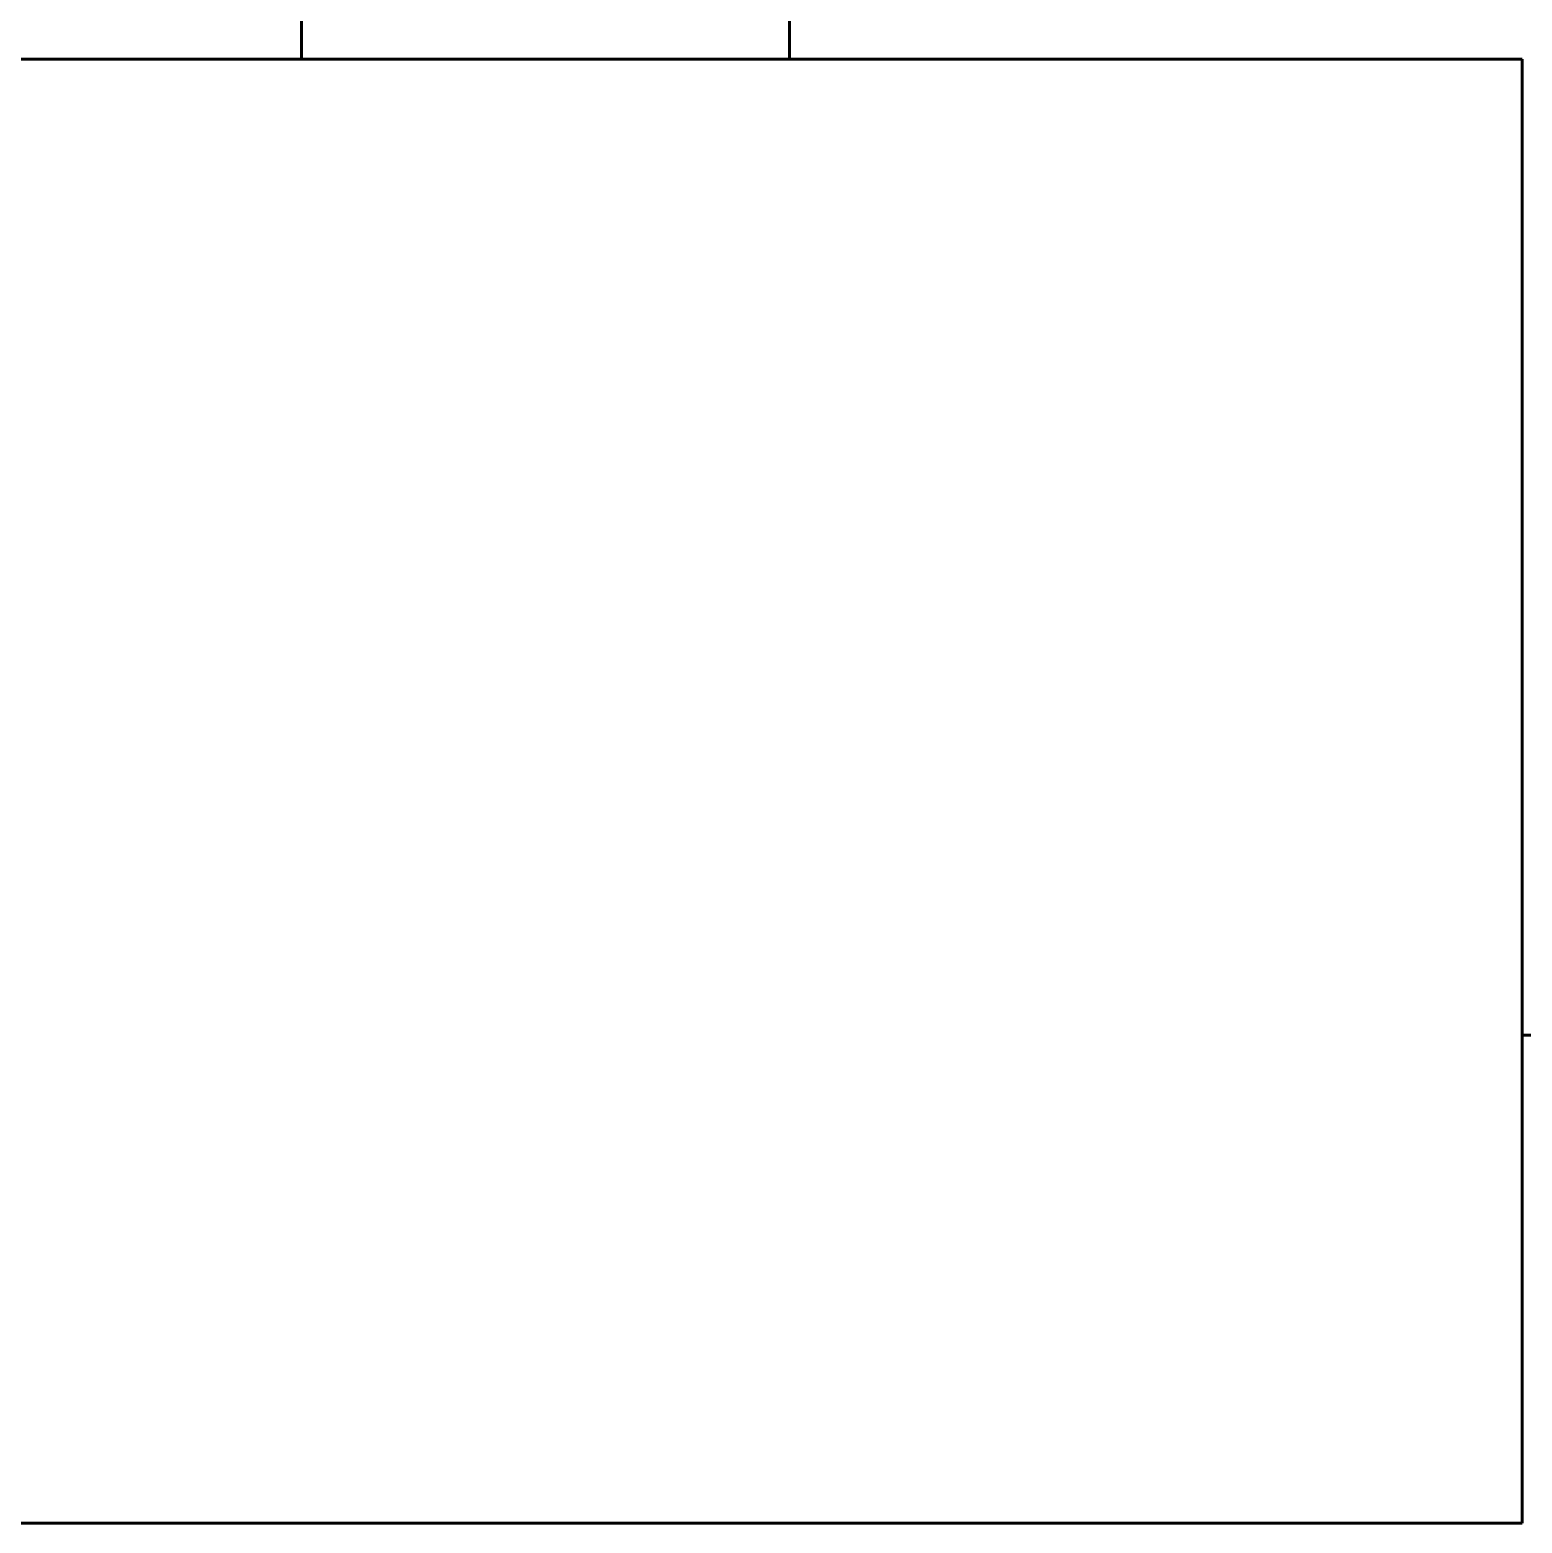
# Model space of a CAD drawing. Extents: x 0 to 297, y 0 to 292.
# Drawn here: x 200.809 to 202.338, y 63.786 to 65.315 of the extents above; entities that cross this region are included whole.
import ezdxf

# ---------------------------------------------------------------- set-up
doc = ezdxf.new("R2010")
doc.units = 0
doc.header["$MEASUREMENT"] = 0
doc.linetypes.add('K5LT_BASIC', pattern=[0])
doc.layers.add('Системный слой', color=7, linetype='Continuous')

# ---------------------------------------------------------------- blocks, each defined once
blk = doc.blocks.new('*U')
at = {"layer": 'Системный слой', "linetype": 'K5LT_BASIC', "lineweight": 60}
for p, q in [((202.3378, 65.2856), (200.3378, 65.2856)), ((202.3378, 65.2856), (200.3378, 65.2856)), ((202.3378, 65.2856), (200.3378, 65.2856)), ((202.3378, 65.2856), (200.3378, 65.2856)), ((202.3378, 63.7856), (202.3378, 65.2856)), ((202.3378, 63.7856), (202.3378, 65.2856)), ((202.3378, 63.7856), (202.3378, 65.2856)), ((202.3378, 63.7856), (202.3378, 65.2856)), ((200.3378, 63.7856), (202.3378, 63.7856)), ((200.3378, 63.7856), (202.3378, 63.7856)), ((200.3378, 63.7856), (202.3378, 63.7856)), ((200.3378, 63.7856), (202.3378, 63.7856))]:
    blk.add_line(p, q, dxfattribs=at)

msp = doc.modelspace()

# ---------------------------------------------------------------- linework, layer by layer
at = {"layer": 'Системный слой', "linetype": 'K5LT_BASIC', "lineweight": 60}
for p, q in [((201.0876, 65.2856), (201.0876, 85.2856)), ((201.5876, 65.2853), (201.5876, 85.2856)), ((201.0876, 78.2853), (201.0876, 65.2856)), ((201.5876, 65.2853), (201.5876, 78.2853)), ((202.3378, 65.2856), (200.3378, 65.2856)), ((200.3378, 65.2856), (202.3378, 65.2856)), ((200.3378, 65.2856), (202.3378, 65.2856)), ((202.3378, 65.2856), (200.3378, 65.2856)), ((200.3378, 65.2856), (202.3378, 65.2856)), ((200.3378, 65.2856), (202.3378, 65.2856)), ((202.3378, 65.2856), (202.3378, 63.7856)), ((202.3378, 65.2856), (202.3378, 63.7856)), ((202.3378, 65.2856), (202.3378, 63.7856)), ((202.3378, 65.2856), (202.3378, 63.7856)), ((202.3378, 65.2856), (202.3378, 63.7856)), ((202.3378, 65.2856), (202.3378, 63.7856)), ((202.3378, 65.2856), (202.3378, 63.7856)), ((202.3378, 65.2856), (202.3378, 63.7856)), ((202.3378, 65.2856), (202.3378, 63.7856)), ((208.3378, 64.2856), (202.3378, 64.2856)), ((202.3378, 63.7856), (200.3378, 63.7856)), ((202.3378, 63.7856), (200.3378, 63.7856)), ((200.3378, 63.7856), (202.3378, 63.7856)), ((202.3378, 63.7856), (200.3378, 63.7856)), ((200.3378, 63.7856), (202.3378, 63.7856)), ((202.3378, 63.7856), (200.3378, 63.7856)), ((200.3378, 63.7856), (202.3378, 63.7856)), ((202.3378, 63.7856), (200.3378, 63.7856)), ((200.3378, 63.7856), (202.3378, 63.7856)), ((201.5878, 63.7856), (200.8378, 63.7856)), ((201.5878, 63.7856), (200.8378, 63.7856)), ((201.5878, 63.7856), (200.8378, 63.7856)), ((201.5878, 63.7856), (200.8378, 63.7856))]:
    msp.add_line(p, q, dxfattribs=at)

# ---------------------------------------------------------------- block references
at = {"layer": 'Системный слой'}
msp.add_blockref('*U', (0, 0), dxfattribs=at)
msp.add_blockref('*U', (0, 0), dxfattribs=at)
msp.add_blockref('*U', (0, 0), dxfattribs=at)
msp.add_blockref('*U', (0, 0), dxfattribs=at)
msp.add_blockref('*U', (0, 0), dxfattribs=at)
msp.add_blockref('*U', (0, 0), dxfattribs=at)
msp.add_blockref('*U', (0, 0), dxfattribs=at)
msp.add_blockref('*U', (0, 0), dxfattribs=at)
msp.add_blockref('*U', (0, 0), dxfattribs=at)
msp.add_blockref('*U', (0, 0), dxfattribs=at)
msp.add_blockref('*U', (0, 0), dxfattribs=at)
msp.add_blockref('*U', (0, 0), dxfattribs=at)
msp.add_blockref('*U', (0, 0), dxfattribs=at)
msp.add_blockref('*U', (0, 0), dxfattribs=at)
msp.add_blockref('*U', (0, 0), dxfattribs=at)
msp.add_blockref('*U', (0, 0), dxfattribs=at)
msp.add_blockref('*U', (0, 0), dxfattribs=at)
msp.add_blockref('*U', (0, 0), dxfattribs=at)
msp.add_blockref('*U', (0, 0), dxfattribs=at)
msp.add_blockref('*U', (0, 0), dxfattribs=at)
msp.add_blockref('*U', (0, 0), dxfattribs=at)
msp.add_blockref('*U', (0, 0), dxfattribs=at)
msp.add_blockref('*U', (0, 0), dxfattribs=at)
msp.add_blockref('*U', (0, 0), dxfattribs=at)
msp.add_blockref('*U', (0, 0), dxfattribs=at)
msp.add_blockref('*U', (0, 0), dxfattribs=at)
msp.add_blockref('*U', (0, 0), dxfattribs=at)
msp.add_blockref('*U', (0, 0), dxfattribs=at)
msp.add_blockref('*U', (0, 0), dxfattribs=at)
msp.add_blockref('*U', (0, 0), dxfattribs=at)
msp.add_blockref('*U', (0, 0), dxfattribs=at)
msp.add_blockref('*U', (0, 0), dxfattribs=at)
msp.add_blockref('*U', (0, 0), dxfattribs=at)
msp.add_blockref('*U', (0, 0), dxfattribs=at)
msp.add_blockref('*U', (0, 0), dxfattribs=at)
msp.add_blockref('*U', (0, 0), dxfattribs=at)
msp.add_blockref('*U', (0, 0), dxfattribs=at)
msp.add_blockref('*U', (0, 0), dxfattribs=at)
msp.add_blockref('*U', (0, 0), dxfattribs=at)
msp.add_blockref('*U', (0, 0), dxfattribs=at)
msp.add_blockref('*U', (0, 0), dxfattribs=at)
msp.add_blockref('*U', (0, 0), dxfattribs=at)
msp.add_blockref('*U', (0, 0), dxfattribs=at)
msp.add_blockref('*U', (0, 0), dxfattribs=at)
msp.add_blockref('*U', (0, 0), dxfattribs=at)
msp.add_blockref('*U', (0, 0), dxfattribs=at)
msp.add_blockref('*U', (0, 0), dxfattribs=at)
msp.add_blockref('*U', (0, 0), dxfattribs=at)
msp.add_blockref('*U', (0, 0), dxfattribs=at)
msp.add_blockref('*U', (0, 0), dxfattribs=at)
msp.add_blockref('*U', (0, 0), dxfattribs=at)
msp.add_blockref('*U', (0, 0), dxfattribs=at)
msp.add_blockref('*U', (0, 0), dxfattribs=at)
msp.add_blockref('*U', (0, 0), dxfattribs=at)
msp.add_blockref('*U', (0, 0), dxfattribs=at)
msp.add_blockref('*U', (0, 0), dxfattribs=at)
msp.add_blockref('*U', (0, 0), dxfattribs=at)
msp.add_blockref('*U', (0, 0), dxfattribs=at)
msp.add_blockref('*U', (0, 0), dxfattribs=at)
msp.add_blockref('*U', (0, 0), dxfattribs=at)
msp.add_blockref('*U', (0, 0), dxfattribs=at)
msp.add_blockref('*U', (0, 0), dxfattribs=at)
msp.add_blockref('*U', (0, 0), dxfattribs=at)
msp.add_blockref('*U', (0, 0), dxfattribs=at)
msp.add_blockref('*U', (0, 0), dxfattribs=at)
msp.add_blockref('*U', (0, 0), dxfattribs=at)
msp.add_blockref('*U', (0, 0), dxfattribs=at)
msp.add_blockref('*U', (0, 0), dxfattribs=at)
msp.add_blockref('*U', (0, 0), dxfattribs=at)
msp.add_blockref('*U', (0, 0), dxfattribs=at)
msp.add_blockref('*U', (0, 0), dxfattribs=at)
msp.add_blockref('*U', (0, 0), dxfattribs=at)
msp.add_blockref('*U', (0, 0), dxfattribs=at)
msp.add_blockref('*U', (0, 0), dxfattribs=at)
msp.add_blockref('*U', (0, 0), dxfattribs=at)
msp.add_blockref('*U', (0, 0), dxfattribs=at)
msp.add_blockref('*U', (0, 0), dxfattribs=at)
msp.add_blockref('*U', (0, 0), dxfattribs=at)
msp.add_blockref('*U', (0, 0), dxfattribs=at)
msp.add_blockref('*U', (0, 0), dxfattribs=at)
msp.add_blockref('*U', (0, 0), dxfattribs=at)
msp.add_blockref('*U', (0, 0), dxfattribs=at)
msp.add_blockref('*U', (0, 0), dxfattribs=at)
msp.add_blockref('*U', (0, 0), dxfattribs=at)
msp.add_blockref('*U', (0, 0), dxfattribs=at)
msp.add_blockref('*U', (0, 0), dxfattribs=at)
msp.add_blockref('*U', (0, 0), dxfattribs=at)
msp.add_blockref('*U', (0, 0), dxfattribs=at)
msp.add_blockref('*U', (0, 0), dxfattribs=at)
msp.add_blockref('*U', (0, 0), dxfattribs=at)
msp.add_blockref('*U', (0, 0), dxfattribs=at)
msp.add_blockref('*U', (0, 0), dxfattribs=at)
msp.add_blockref('*U', (0, 0), dxfattribs=at)
msp.add_blockref('*U', (0, 0), dxfattribs=at)
msp.add_blockref('*U', (0, 0), dxfattribs=at)
msp.add_blockref('*U', (0, 0), dxfattribs=at)
msp.add_blockref('*U', (0, 0), dxfattribs=at)
msp.add_blockref('*U', (0, 0), dxfattribs=at)
msp.add_blockref('*U', (0, 0), dxfattribs=at)
msp.add_blockref('*U', (0, 0), dxfattribs=at)
msp.add_blockref('*U', (0, 0), dxfattribs=at)
msp.add_blockref('*U', (0, 0), dxfattribs=at)
msp.add_blockref('*U', (0, 0), dxfattribs=at)
msp.add_blockref('*U', (0, 0), dxfattribs=at)
msp.add_blockref('*U', (0, 0), dxfattribs=at)
msp.add_blockref('*U', (0, 0), dxfattribs=at)
msp.add_blockref('*U', (0, 0), dxfattribs=at)
msp.add_blockref('*U', (0, 0), dxfattribs=at)
msp.add_blockref('*U', (0, 0), dxfattribs=at)
msp.add_blockref('*U', (0, 0), dxfattribs=at)
msp.add_blockref('*U', (0, 0), dxfattribs=at)
msp.add_blockref('*U', (0, 0), dxfattribs=at)
msp.add_blockref('*U', (0, 0), dxfattribs=at)
msp.add_blockref('*U', (0, 0), dxfattribs=at)
msp.add_blockref('*U', (0, 0), dxfattribs=at)
msp.add_blockref('*U', (0, 0), dxfattribs=at)
msp.add_blockref('*U', (0, 0), dxfattribs=at)
msp.add_blockref('*U', (0, 0), dxfattribs=at)
msp.add_blockref('*U', (0, 0), dxfattribs=at)
msp.add_blockref('*U', (0, 0), dxfattribs=at)
msp.add_blockref('*U', (0, 0), dxfattribs=at)
msp.add_blockref('*U', (0, 0), dxfattribs=at)
msp.add_blockref('*U', (0, 0), dxfattribs=at)
msp.add_blockref('*U', (0, 0), dxfattribs=at)
msp.add_blockref('*U', (0, 0), dxfattribs=at)
msp.add_blockref('*U', (0, 0), dxfattribs=at)
msp.add_blockref('*U', (0, 0), dxfattribs=at)
msp.add_blockref('*U', (0, 0), dxfattribs=at)
msp.add_blockref('*U', (0, 0), dxfattribs=at)
msp.add_blockref('*U', (0, 0), dxfattribs=at)
msp.add_blockref('*U', (0, 0), dxfattribs=at)
msp.add_blockref('*U', (0, 0), dxfattribs=at)
msp.add_blockref('*U', (0, 0), dxfattribs=at)
msp.add_blockref('*U', (0, 0), dxfattribs=at)
msp.add_blockref('*U', (0, 0), dxfattribs=at)
msp.add_blockref('*U', (0, 0), dxfattribs=at)
msp.add_blockref('*U', (0, 0), dxfattribs=at)
msp.add_blockref('*U', (0, 0), dxfattribs=at)
msp.add_blockref('*U', (0, 0), dxfattribs=at)
msp.add_blockref('*U', (0, 0), dxfattribs=at)
msp.add_blockref('*U', (0, 0), dxfattribs=at)
msp.add_blockref('*U', (0, 0), dxfattribs=at)
msp.add_blockref('*U', (0, 0), dxfattribs=at)
msp.add_blockref('*U', (0, 0), dxfattribs=at)
msp.add_blockref('*U', (0, 0), dxfattribs=at)
msp.add_blockref('*U', (0, 0), dxfattribs=at)
msp.add_blockref('*U', (0, 0), dxfattribs=at)
msp.add_blockref('*U', (0, 0), dxfattribs=at)
msp.add_blockref('*U', (0, 0), dxfattribs=at)
msp.add_blockref('*U', (0, 0), dxfattribs=at)
msp.add_blockref('*U', (0, 0), dxfattribs=at)
msp.add_blockref('*U', (0, 0), dxfattribs=at)
msp.add_blockref('*U', (0, 0), dxfattribs=at)
msp.add_blockref('*U', (0, 0), dxfattribs=at)
msp.add_blockref('*U', (0, 0), dxfattribs=at)
msp.add_blockref('*U', (0, 0), dxfattribs=at)
msp.add_blockref('*U', (0, 0), dxfattribs=at)
msp.add_blockref('*U', (0, 0), dxfattribs=at)
msp.add_blockref('*U', (0, 0), dxfattribs=at)
msp.add_blockref('*U', (0, 0), dxfattribs=at)
msp.add_blockref('*U', (0, 0), dxfattribs=at)
msp.add_blockref('*U', (0, 0), dxfattribs=at)
msp.add_blockref('*U', (0, 0), dxfattribs=at)
msp.add_blockref('*U', (0, 0), dxfattribs=at)
msp.add_blockref('*U', (0, 0), dxfattribs=at)
msp.add_blockref('*U', (0, 0), dxfattribs=at)
msp.add_blockref('*U', (0, 0), dxfattribs=at)
msp.add_blockref('*U', (0, 0), dxfattribs=at)
msp.add_blockref('*U', (0, 0), dxfattribs=at)
msp.add_blockref('*U', (0, 0), dxfattribs=at)
msp.add_blockref('*U', (0, 0), dxfattribs=at)
msp.add_blockref('*U', (0, 0), dxfattribs=at)
msp.add_blockref('*U', (0, 0), dxfattribs=at)
msp.add_blockref('*U', (0, 0), dxfattribs=at)
msp.add_blockref('*U', (0, 0), dxfattribs=at)
msp.add_blockref('*U', (0, 0), dxfattribs=at)
msp.add_blockref('*U', (0, 0), dxfattribs=at)
msp.add_blockref('*U', (0, 0), dxfattribs=at)
msp.add_blockref('*U', (0, 0), dxfattribs=at)
msp.add_blockref('*U', (0, 0), dxfattribs=at)
msp.add_blockref('*U', (0, 0), dxfattribs=at)
msp.add_blockref('*U', (0, 0), dxfattribs=at)
msp.add_blockref('*U', (0, 0), dxfattribs=at)
msp.add_blockref('*U', (0, 0), dxfattribs=at)
msp.add_blockref('*U', (0, 0), dxfattribs=at)
msp.add_blockref('*U', (0, 0), dxfattribs=at)
msp.add_blockref('*U', (0, 0), dxfattribs=at)
msp.add_blockref('*U', (0, 0), dxfattribs=at)
msp.add_blockref('*U', (0, 0), dxfattribs=at)
msp.add_blockref('*U', (0, 0), dxfattribs=at)
msp.add_blockref('*U', (0, 0), dxfattribs=at)
msp.add_blockref('*U', (0, 0), dxfattribs=at)
msp.add_blockref('*U', (0, 0), dxfattribs=at)
msp.add_blockref('*U', (0, 0), dxfattribs=at)
msp.add_blockref('*U', (0, 0), dxfattribs=at)
msp.add_blockref('*U', (0, 0), dxfattribs=at)
msp.add_blockref('*U', (0, 0), dxfattribs=at)
msp.add_blockref('*U', (0, 0), dxfattribs=at)
msp.add_blockref('*U', (0, 0), dxfattribs=at)
msp.add_blockref('*U', (0, 0), dxfattribs=at)
msp.add_blockref('*U', (0, 0), dxfattribs=at)
msp.add_blockref('*U', (0, 0), dxfattribs=at)
msp.add_blockref('*U', (0, 0), dxfattribs=at)
msp.add_blockref('*U', (0, 0), dxfattribs=at)
msp.add_blockref('*U', (0, 0), dxfattribs=at)
msp.add_blockref('*U', (0, 0), dxfattribs=at)
msp.add_blockref('*U', (0, 0), dxfattribs=at)
msp.add_blockref('*U', (0, 0), dxfattribs=at)
msp.add_blockref('*U', (0, 0), dxfattribs=at)
msp.add_blockref('*U', (0, 0), dxfattribs=at)
msp.add_blockref('*U', (0, 0), dxfattribs=at)
msp.add_blockref('*U', (0, 0), dxfattribs=at)
msp.add_blockref('*U', (0, 0), dxfattribs=at)
msp.add_blockref('*U', (0, 0), dxfattribs=at)
msp.add_blockref('*U', (0, 0), dxfattribs=at)
msp.add_blockref('*U', (0, 0), dxfattribs=at)
msp.add_blockref('*U', (0, 0), dxfattribs=at)
msp.add_blockref('*U', (0, 0), dxfattribs=at)
msp.add_blockref('*U', (0, 0), dxfattribs=at)
msp.add_blockref('*U', (0, 0), dxfattribs=at)
msp.add_blockref('*U', (0, 0), dxfattribs=at)
msp.add_blockref('*U', (0, 0), dxfattribs=at)
msp.add_blockref('*U', (0, 0), dxfattribs=at)
msp.add_blockref('*U', (0, 0), dxfattribs=at)
msp.add_blockref('*U', (0, 0), dxfattribs=at)
msp.add_blockref('*U', (0, 0), dxfattribs=at)
msp.add_blockref('*U', (0, 0), dxfattribs=at)
msp.add_blockref('*U', (0, 0), dxfattribs=at)
msp.add_blockref('*U', (0, 0), dxfattribs=at)
msp.add_blockref('*U', (0, 0), dxfattribs=at)
msp.add_blockref('*U', (0, 0), dxfattribs=at)
msp.add_blockref('*U', (0, 0), dxfattribs=at)
msp.add_blockref('*U', (0, 0), dxfattribs=at)
msp.add_blockref('*U', (0, 0), dxfattribs=at)
msp.add_blockref('*U', (0, 0), dxfattribs=at)
msp.add_blockref('*U', (0, 0), dxfattribs=at)
msp.add_blockref('*U', (0, 0), dxfattribs=at)
msp.add_blockref('*U', (0, 0), dxfattribs=at)
msp.add_blockref('*U', (0, 0), dxfattribs=at)
msp.add_blockref('*U', (0, 0), dxfattribs=at)
msp.add_blockref('*U', (0, 0), dxfattribs=at)
msp.add_blockref('*U', (0, 0), dxfattribs=at)
msp.add_blockref('*U', (0, 0), dxfattribs=at)
msp.add_blockref('*U', (0, 0), dxfattribs=at)
msp.add_blockref('*U', (0, 0), dxfattribs=at)
msp.add_blockref('*U', (0, 0), dxfattribs=at)
msp.add_blockref('*U', (0, 0), dxfattribs=at)
msp.add_blockref('*U', (0, 0), dxfattribs=at)
msp.add_blockref('*U', (0, 0), dxfattribs=at)
msp.add_blockref('*U', (0, 0), dxfattribs=at)
msp.add_blockref('*U', (0, 0), dxfattribs=at)
msp.add_blockref('*U', (0, 0), dxfattribs=at)
msp.add_blockref('*U', (0, 0), dxfattribs=at)
msp.add_blockref('*U', (0, 0), dxfattribs=at)
msp.add_blockref('*U', (0, 0), dxfattribs=at)
msp.add_blockref('*U', (0, 0), dxfattribs=at)
msp.add_blockref('*U', (0, 0), dxfattribs=at)
msp.add_blockref('*U', (0, 0), dxfattribs=at)
msp.add_blockref('*U', (0, 0), dxfattribs=at)
msp.add_blockref('*U', (0, 0), dxfattribs=at)
msp.add_blockref('*U', (0, 0), dxfattribs=at)
msp.add_blockref('*U', (0, 0), dxfattribs=at)
msp.add_blockref('*U', (0, 0), dxfattribs=at)
msp.add_blockref('*U', (0, 0), dxfattribs=at)
msp.add_blockref('*U', (0, 0), dxfattribs=at)
msp.add_blockref('*U', (0, 0), dxfattribs=at)
msp.add_blockref('*U', (0, 0), dxfattribs=at)
msp.add_blockref('*U', (0, 0), dxfattribs=at)
msp.add_blockref('*U', (0, 0), dxfattribs=at)
msp.add_blockref('*U', (0, 0), dxfattribs=at)
msp.add_blockref('*U', (0, 0), dxfattribs=at)
msp.add_blockref('*U', (0, 0), dxfattribs=at)
msp.add_blockref('*U', (0, 0), dxfattribs=at)
msp.add_blockref('*U', (0, 0), dxfattribs=at)
msp.add_blockref('*U', (0, 0), dxfattribs=at)
msp.add_blockref('*U', (0, 0), dxfattribs=at)
msp.add_blockref('*U', (0, 0), dxfattribs=at)
msp.add_blockref('*U', (0, 0), dxfattribs=at)
msp.add_blockref('*U', (0, 0), dxfattribs=at)
msp.add_blockref('*U', (0, 0), dxfattribs=at)
msp.add_blockref('*U', (0, 0), dxfattribs=at)
msp.add_blockref('*U', (0, 0), dxfattribs=at)
msp.add_blockref('*U', (0, 0), dxfattribs=at)
msp.add_blockref('*U', (0, 0), dxfattribs=at)
msp.add_blockref('*U', (0, 0), dxfattribs=at)
msp.add_blockref('*U', (0, 0), dxfattribs=at)
msp.add_blockref('*U', (0, 0), dxfattribs=at)
msp.add_blockref('*U', (0, 0), dxfattribs=at)
msp.add_blockref('*U', (0, 0), dxfattribs=at)
msp.add_blockref('*U', (0, 0), dxfattribs=at)
msp.add_blockref('*U', (0, 0), dxfattribs=at)
msp.add_blockref('*U', (0, 0), dxfattribs=at)
msp.add_blockref('*U', (0, 0), dxfattribs=at)
msp.add_blockref('*U', (0, 0), dxfattribs=at)
msp.add_blockref('*U', (0, 0), dxfattribs=at)
msp.add_blockref('*U', (0, 0), dxfattribs=at)
msp.add_blockref('*U', (0, 0), dxfattribs=at)
msp.add_blockref('*U', (0, 0), dxfattribs=at)
msp.add_blockref('*U', (0, 0), dxfattribs=at)
msp.add_blockref('*U', (0, 0), dxfattribs=at)
msp.add_blockref('*U', (0, 0), dxfattribs=at)
msp.add_blockref('*U', (0, 0), dxfattribs=at)
msp.add_blockref('*U', (0, 0), dxfattribs=at)
msp.add_blockref('*U', (0, 0), dxfattribs=at)
msp.add_blockref('*U', (0, 0), dxfattribs=at)
msp.add_blockref('*U', (0, 0), dxfattribs=at)
msp.add_blockref('*U', (0, 0), dxfattribs=at)
msp.add_blockref('*U', (0, 0), dxfattribs=at)
msp.add_blockref('*U', (0, 0), dxfattribs=at)
msp.add_blockref('*U', (0, 0), dxfattribs=at)
msp.add_blockref('*U', (0, 0), dxfattribs=at)
msp.add_blockref('*U', (0, 0), dxfattribs=at)
msp.add_blockref('*U', (0, 0), dxfattribs=at)
msp.add_blockref('*U', (0, 0), dxfattribs=at)
msp.add_blockref('*U', (0, 0), dxfattribs=at)
msp.add_blockref('*U', (0, 0), dxfattribs=at)
msp.add_blockref('*U', (0, 0), dxfattribs=at)
msp.add_blockref('*U', (0, 0), dxfattribs=at)
msp.add_blockref('*U', (0, 0), dxfattribs=at)
msp.add_blockref('*U', (0, 0), dxfattribs=at)
msp.add_blockref('*U', (0, 0), dxfattribs=at)
msp.add_blockref('*U', (0, 0), dxfattribs=at)
msp.add_blockref('*U', (0, 0), dxfattribs=at)
msp.add_blockref('*U', (0, 0), dxfattribs=at)
msp.add_blockref('*U', (0, 0), dxfattribs=at)
msp.add_blockref('*U', (0, 0), dxfattribs=at)
msp.add_blockref('*U', (0, 0), dxfattribs=at)
msp.add_blockref('*U', (0, 0), dxfattribs=at)
msp.add_blockref('*U', (0, 0), dxfattribs=at)
msp.add_blockref('*U', (0, 0), dxfattribs=at)
msp.add_blockref('*U', (0, 0), dxfattribs=at)
msp.add_blockref('*U', (0, 0), dxfattribs=at)
msp.add_blockref('*U', (0, 0), dxfattribs=at)
msp.add_blockref('*U', (0, 0), dxfattribs=at)
msp.add_blockref('*U', (0, 0), dxfattribs=at)
msp.add_blockref('*U', (0, 0), dxfattribs=at)
msp.add_blockref('*U', (0, 0), dxfattribs=at)
msp.add_blockref('*U', (0, 0), dxfattribs=at)
msp.add_blockref('*U', (0, 0), dxfattribs=at)
msp.add_blockref('*U', (0, 0), dxfattribs=at)
msp.add_blockref('*U', (0, 0), dxfattribs=at)
msp.add_blockref('*U', (0, 0), dxfattribs=at)
msp.add_blockref('*U', (0, 0), dxfattribs=at)
msp.add_blockref('*U', (0, 0), dxfattribs=at)
msp.add_blockref('*U', (0, 0), dxfattribs=at)
msp.add_blockref('*U', (0, 0), dxfattribs=at)
msp.add_blockref('*U', (0, 0), dxfattribs=at)
msp.add_blockref('*U', (0, 0), dxfattribs=at)
msp.add_blockref('*U', (0, 0), dxfattribs=at)
msp.add_blockref('*U', (0, 0), dxfattribs=at)
msp.add_blockref('*U', (0, 0), dxfattribs=at)
msp.add_blockref('*U', (0, 0), dxfattribs=at)
msp.add_blockref('*U', (0, 0), dxfattribs=at)
msp.add_blockref('*U', (0, 0), dxfattribs=at)
msp.add_blockref('*U', (0, 0), dxfattribs=at)
msp.add_blockref('*U', (0, 0), dxfattribs=at)
msp.add_blockref('*U', (0, 0), dxfattribs=at)
msp.add_blockref('*U', (0, 0), dxfattribs=at)
msp.add_blockref('*U', (0, 0), dxfattribs=at)
msp.add_blockref('*U', (0, 0), dxfattribs=at)
msp.add_blockref('*U', (0, 0), dxfattribs=at)
msp.add_blockref('*U', (0, 0), dxfattribs=at)
msp.add_blockref('*U', (0, 0), dxfattribs=at)
msp.add_blockref('*U', (0, 0), dxfattribs=at)
msp.add_blockref('*U', (0, 0), dxfattribs=at)
msp.add_blockref('*U', (0, 0), dxfattribs=at)
msp.add_blockref('*U', (0, 0), dxfattribs=at)
msp.add_blockref('*U', (0, 0), dxfattribs=at)
msp.add_blockref('*U', (0, 0), dxfattribs=at)
msp.add_blockref('*U', (0, 0), dxfattribs=at)
msp.add_blockref('*U', (0, 0), dxfattribs=at)
msp.add_blockref('*U', (0, 0), dxfattribs=at)
msp.add_blockref('*U', (0, 0), dxfattribs=at)
msp.add_blockref('*U', (0, 0), dxfattribs=at)
msp.add_blockref('*U', (0, 0), dxfattribs=at)
msp.add_blockref('*U', (0, 0), dxfattribs=at)
msp.add_blockref('*U', (0, 0), dxfattribs=at)
msp.add_blockref('*U', (0, 0), dxfattribs=at)
msp.add_blockref('*U', (0, 0), dxfattribs=at)
msp.add_blockref('*U', (0, 0), dxfattribs=at)
msp.add_blockref('*U', (0, 0), dxfattribs=at)
msp.add_blockref('*U', (0, 0), dxfattribs=at)
msp.add_blockref('*U', (0, 0), dxfattribs=at)
msp.add_blockref('*U', (0, 0), dxfattribs=at)
msp.add_blockref('*U', (0, 0), dxfattribs=at)
msp.add_blockref('*U', (0, 0), dxfattribs=at)
msp.add_blockref('*U', (0, 0), dxfattribs=at)
msp.add_blockref('*U', (0, 0), dxfattribs=at)
msp.add_blockref('*U', (0, 0), dxfattribs=at)
msp.add_blockref('*U', (0, 0), dxfattribs=at)
msp.add_blockref('*U', (0, 0), dxfattribs=at)
msp.add_blockref('*U', (0, 0), dxfattribs=at)
msp.add_blockref('*U', (0, 0), dxfattribs=at)
msp.add_blockref('*U', (0, 0), dxfattribs=at)
msp.add_blockref('*U', (0, 0), dxfattribs=at)
msp.add_blockref('*U', (0, 0), dxfattribs=at)
msp.add_blockref('*U', (0, 0), dxfattribs=at)
msp.add_blockref('*U', (0, 0), dxfattribs=at)
msp.add_blockref('*U', (0, 0), dxfattribs=at)
msp.add_blockref('*U', (0, 0), dxfattribs=at)
msp.add_blockref('*U', (0, 0), dxfattribs=at)
msp.add_blockref('*U', (0, 0), dxfattribs=at)
msp.add_blockref('*U', (0, 0), dxfattribs=at)
msp.add_blockref('*U', (0, 0), dxfattribs=at)
msp.add_blockref('*U', (0, 0), dxfattribs=at)
msp.add_blockref('*U', (0, 0), dxfattribs=at)
msp.add_blockref('*U', (0, 0), dxfattribs=at)
msp.add_blockref('*U', (0, 0), dxfattribs=at)
msp.add_blockref('*U', (0, 0), dxfattribs=at)
msp.add_blockref('*U', (0, 0), dxfattribs=at)
msp.add_blockref('*U', (0, 0), dxfattribs=at)
msp.add_blockref('*U', (0, 0), dxfattribs=at)
msp.add_blockref('*U', (0, 0), dxfattribs=at)
msp.add_blockref('*U', (0, 0), dxfattribs=at)
msp.add_blockref('*U', (0, 0), dxfattribs=at)
msp.add_blockref('*U', (0, 0), dxfattribs=at)
msp.add_blockref('*U', (0, 0), dxfattribs=at)
msp.add_blockref('*U', (0, 0), dxfattribs=at)
msp.add_blockref('*U', (0, 0), dxfattribs=at)
msp.add_blockref('*U', (0, 0), dxfattribs=at)
msp.add_blockref('*U', (0, 0), dxfattribs=at)

doc.saveas('drawing.dxf')
